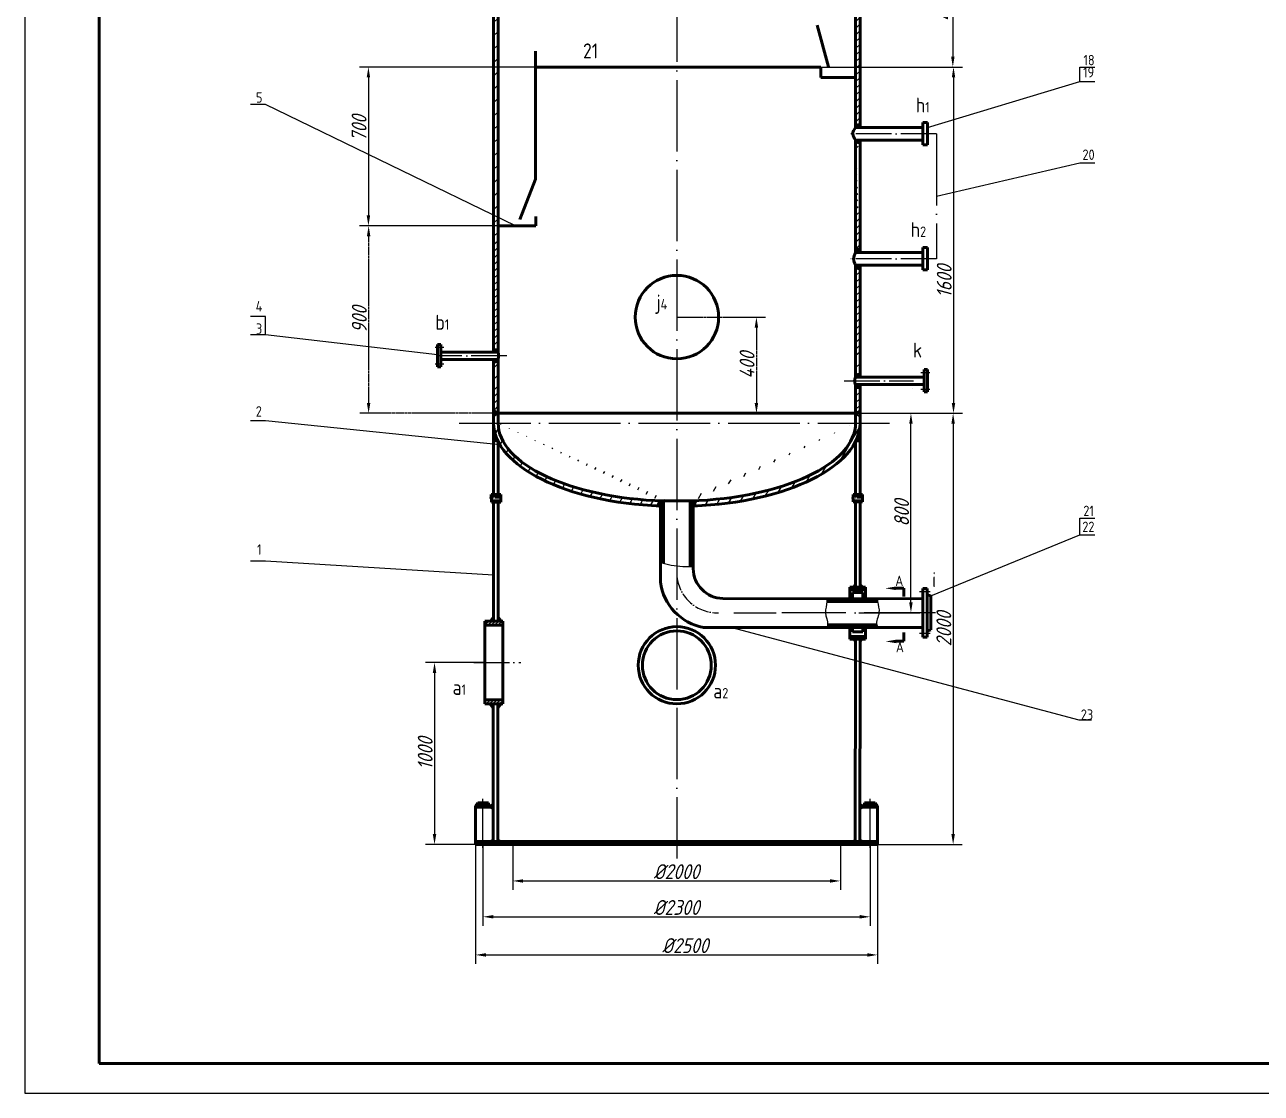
# Model space of a CAD drawing. Header units: millimetres. Extents: x 0 to 841, y 0 to 1189.
# Drawn here: x 0 to 415.1, y 0 to 358.7 of the extents above; entities that cross this region are included whole.
import ezdxf

# ---------------------------------------------------------------- set-up
doc = ezdxf.new("R2010")
doc.units = ezdxf.units.MM
doc.linetypes.add('ACAD_ISO04W100', pattern=[30, 24, -3, 0, -3])
doc.linetypes.add('CENTER2', pattern=[1.125, 0.75, -0.125, 0.125, -0.125])
doc.layers.get('0').update_dxf_attribs({"lineweight": 15})
doc.layers.get('Defpoints').update_dxf_attribs({"lineweight": 25})
for name, color, linetype, lineweight in [('01粗实线层', 3, 'Continuous', 50), ('01（粗实）', 3, 'Continuous', 50), ('02细实线层', 7, 'Continuous', 25), ('02（细实）', 7, 'Continuous', 25), ('05细点画线层', 1, 'ACAD_ISO04W100', 25), ('05（细点）', 1, 'ACAD_ISO04W100', 25), ('08尺寸线层', 150, 'Continuous', 25), ('1', 7, 'Continuous', 25), ('10剖面线层', 184, 'Continuous', 25), ('10（剖面）', 4, 'Continuous', 25), ('2', 3, 'Continuous', 50), ('尺寸线', 5, 'Continuous', 25), ('粗实线', 3, 'Continuous', 50), ('细实线', 7, 'Continuous', 25)]:
    doc.layers.add(name, color=color, linetype=linetype, lineweight=lineweight)
doc.layers.add('3', color=1, linetype='CENTER2')
doc.styles.add('zanelau', font='gbeitc.shx', dxfattribs={"height": 5, "bigfont": 'gbcbig.shx'})
doc.styles.add('斜体数字字母', font='gbenor.shx', dxfattribs={"height": 3.5, "bigfont": 'gbcbig.shx'})
doc.styles.add('标准', font='SIMFANG.TTF', dxfattribs={"width": 0.667})
doc.dimstyles.new('zanelau', dxfattribs={"dimtxt": 5, "dimasz": 3.5, "dimexe": 3, "dimexo": 0, "dimtad": 1, "dimdec": 0, "dimlfac": 20, "dimtxsty": 'zanelau', "dimcen": 2.5, "dimadec": 0, "dimazin": 0, "dimtfac": 1, "dimtdec": 0, "dimtmove": 0, "dimatfit": 3, "dimfxl": 1.25, "dimarcsym": 0})
pattern_1 = [(45, (0, -11.71387), (-0.0224506403, 0.0224506403), []), (135, (0, -11.71387), (-0.0224506403, -0.0224506403), [])]

# ---------------------------------------------------------------- blocks, each defined once
blk = doc.blocks.new('*D57')
at = {"layer": '08尺寸线层', "color": 0, "lineweight": -2}
for p, q in [((163.81, 83.5), (163.81, 68.28)), ((273.81, 83.5), (273.81, 68.28)), ((167.31, 71.28), (270.31, 71.28))]:
    blk.add_line(p, q, dxfattribs=at)
at = {"layer": '08尺寸线层', "color": 0}
for points in [[(167.31, 71.86), (167.31, 70.7), (163.81, 71.28)], [(270.31, 71.86), (270.31, 70.7), (273.81, 71.28)]]:
    blk.add_solid(points, dxfattribs=at)
at = {"layer": 'Defpoints', "color": 0}
for p in [(163.81, 83.5), (273.81, 83.5), (273.81, 71.28)]:
    blk.add_point(p, dxfattribs=at)
at = {"layer": '08尺寸线层', "color": 0, "insert": (218.81, 74.4), "char_height": 5, "attachment_point": 5, "style": 'zanelau'}
blk.add_mtext('%%c2000', dxfattribs=at)
blk = doc.blocks.new('*D58')
at = {"layer": '08尺寸线层', "color": 0, "lineweight": -2}
for p, q in [((151.31, 83.5), (151.31, 43.45)), ((286.31, 83.5), (286.31, 43.45)), ((154.81, 46.45), (282.81, 46.45))]:
    blk.add_line(p, q, dxfattribs=at)
at = {"layer": '08尺寸线层', "color": 0}
for points in [[(154.81, 47.03), (154.81, 45.86), (151.31, 46.45)], [(282.81, 47.03), (282.81, 45.86), (286.31, 46.45)]]:
    blk.add_solid(points, dxfattribs=at)
at = {"layer": 'Defpoints', "color": 0}
for p in [(151.31, 83.5), (286.31, 83.5), (286.31, 46.45)]:
    blk.add_point(p, dxfattribs=at)
at = {"layer": '08尺寸线层', "color": 0, "insert": (221.73, 49.57), "char_height": 5, "attachment_point": 5, "style": 'zanelau'}
blk.add_mtext('%%c2500', dxfattribs=at)
blk = doc.blocks.new('*D98')
at = {"layer": 'Defpoints', "color": 0}
for p in [(265.85, 384.54), (267.27, 344.53), (311.56, 344.53)]:
    blk.add_point(p, dxfattribs=at)
at = {"layer": '尺寸线', "color": 0, "lineweight": -2}
for p, q in [((265.85, 384.54), (314.56, 384.54)), ((311.56, 381.04), (311.56, 348.03)), ((267.27, 344.53), (314.56, 344.53))]:
    blk.add_line(p, q, dxfattribs=at)
at = {"layer": '尺寸线', "color": 0}
for points in [[(310.98, 381.04), (312.14, 381.04), (311.56, 384.54)], [(310.98, 348.03), (312.14, 348.03), (311.56, 344.53)]]:
    blk.add_solid(points, dxfattribs=at)
at = {"layer": '尺寸线', "color": 0, "insert": (308.43, 364.53), "char_height": 5, "attachment_point": 5, "rotation": 90, "style": 'zanelau'}
blk.add_mtext('450', dxfattribs=at)
blk = doc.blocks.new('_None')
blk = doc.blocks.new('*D99')
at = {"layer": 'Defpoints', "color": 0}
for p in [(267.27, 344.53), (267.27, 228.28), (311.79, 228.28)]:
    blk.add_point(p, dxfattribs=at)
at = {"layer": '尺寸线', "color": 0, "lineweight": -2}
for p, q in [((267.27, 344.53), (314.79, 344.53)), ((311.79, 341.03), (311.79, 231.78)), ((267.27, 228.28), (314.79, 228.28))]:
    blk.add_line(p, q, dxfattribs=at)
at = {"layer": '尺寸线', "color": 0}
for points in [[(311.21, 341.03), (312.37, 341.03), (311.79, 344.53)], [(311.21, 231.78), (312.37, 231.78), (311.79, 228.28)]]:
    blk.add_solid(points, dxfattribs=at)
at = {"layer": '尺寸线', "color": 0, "insert": (308.67, 272.62), "char_height": 5, "attachment_point": 5, "rotation": 90, "style": 'zanelau'}
blk.add_mtext('1600', dxfattribs=at)
blk = doc.blocks.new('*D100')
at = {"layer": 'Defpoints', "color": 0}
for p in [(280.42, 228.28), (280.42, 83.5), (311.66, 83.5)]:
    blk.add_point(p, dxfattribs=at)
at = {"layer": '尺寸线', "color": 0, "lineweight": -2}
for p, q in [((280.42, 228.28), (314.66, 228.28)), ((311.66, 224.78), (311.66, 87)), ((280.42, 83.5), (314.66, 83.5))]:
    blk.add_line(p, q, dxfattribs=at)
at = {"layer": '尺寸线', "color": 0}
for points in [[(311.08, 224.78), (312.25, 224.78), (311.66, 228.28)], [(311.08, 87), (312.25, 87), (311.66, 83.5)]]:
    blk.add_solid(points, dxfattribs=at)
at = {"layer": '尺寸线', "color": 0, "insert": (308.54, 155.89), "char_height": 5, "attachment_point": 5, "rotation": 90, "style": 'zanelau'}
blk.add_mtext('2000', dxfattribs=at)
blk = doc.blocks.new('*D105')
at = {"layer": '08尺寸线层', "color": 0, "lineweight": -2}
for p, q in [((153.81, 83.5), (153.81, 56.25)), ((283.81, 83.5), (283.81, 56.25)), ((157.31, 59.25), (280.31, 59.25))]:
    blk.add_line(p, q, dxfattribs=at)
at = {"layer": '08尺寸线层', "color": 0}
for points in [[(157.31, 59.84), (157.31, 58.67), (153.81, 59.25)], [(280.31, 59.84), (280.31, 58.67), (283.81, 59.25)]]:
    blk.add_solid(points, dxfattribs=at)
at = {"layer": 'Defpoints', "color": 0}
for p in [(153.81, 83.5), (283.81, 83.5), (283.81, 59.25)]:
    blk.add_point(p, dxfattribs=at)
at = {"layer": '08尺寸线层', "color": 0, "insert": (218.81, 62.38), "char_height": 5, "attachment_point": 5, "style": 'zanelau'}
blk.add_mtext('%%c2300', dxfattribs=at)
blk = doc.blocks.new('*D106')
at = {"layer": 'Defpoints', "color": 0}
for p in [(171.43, 344.53), (115.37, 291.21), (171.43, 291.21)]:
    blk.add_point(p, dxfattribs=at)
at = {"layer": '尺寸线', "color": 0, "lineweight": -2}
for p, q in [((171.43, 344.53), (112.37, 344.53)), ((115.37, 341.03), (115.37, 294.71)), ((171.43, 291.21), (112.37, 291.21))]:
    blk.add_line(p, q, dxfattribs=at)
at = {"layer": '尺寸线', "color": 0}
for points in [[(114.79, 341.03), (115.95, 341.03), (115.37, 344.53)], [(114.79, 294.71), (115.95, 294.71), (115.37, 291.21)]]:
    blk.add_solid(points, dxfattribs=at)
at = {"layer": '尺寸线', "color": 0, "insert": (112.24, 323.98), "char_height": 5, "attachment_point": 5, "rotation": 90, "style": 'zanelau'}
blk.add_mtext('700', dxfattribs=at)
blk = doc.blocks.new('*D120')
at = {"layer": '3', "color": 0, "lineweight": -2}
for p, q in [((218.92, 260.58), (248.63, 260.58)), ((245.63, 257.08), (245.63, 231.78)), ((218.92, 228.28), (248.63, 228.28))]:
    blk.add_line(p, q, dxfattribs=at)
at = {"layer": '3', "color": 0}
for points in [[(245.04, 257.08), (246.21, 257.08), (245.63, 260.58)], [(245.04, 231.78), (246.21, 231.78), (245.63, 228.28)]]:
    blk.add_solid(points, dxfattribs=at)
at = {"layer": 'Defpoints', "color": 0}
for p in [(218.92, 260.58), (218.92, 228.28), (245.63, 228.28)]:
    blk.add_point(p, dxfattribs=at)
at = {"layer": '3', "color": 0, "insert": (242.5, 244.43), "char_height": 5, "attachment_point": 5, "rotation": 90, "style": 'zanelau'}
blk.add_mtext('400', dxfattribs=at)
blk = doc.blocks.new('*D121')
at = {"layer": '3', "color": 0, "lineweight": -2}
for p, q in [((158.92, 291.21), (112.45, 291.21)), ((115.45, 287.71), (115.45, 231.78)), ((158.92, 228.28), (112.45, 228.28))]:
    blk.add_line(p, q, dxfattribs=at)
at = {"layer": '3', "color": 0}
for points in [[(114.86, 287.71), (116.03, 287.71), (115.45, 291.21)], [(114.86, 231.78), (116.03, 231.78), (115.45, 228.28)]]:
    blk.add_solid(points, dxfattribs=at)
at = {"layer": 'Defpoints', "color": 0}
for p in [(158.92, 291.21), (115.45, 228.28), (158.92, 228.28)]:
    blk.add_point(p, dxfattribs=at)
at = {"layer": '3', "color": 0, "insert": (112.32, 259.74), "char_height": 5, "attachment_point": 5, "rotation": 90, "style": 'zanelau'}
blk.add_mtext('900', dxfattribs=at)
blk = doc.blocks.new('*D174')
at = {"color": 0, "lineweight": -2}
for p, q in [((154.47, 144.62), (134.57, 144.62)), ((137.57, 141.12), (137.57, 87)), ((153.81, 83.5), (134.57, 83.5))]:
    blk.add_line(p, q, dxfattribs=at)
at = {"color": 0}
for points in [[(136.98, 141.12), (138.15, 141.12), (137.57, 144.62)], [(136.98, 87), (138.15, 87), (137.57, 83.5)]]:
    blk.add_solid(points, dxfattribs=at)
at = {"layer": 'Defpoints', "color": 0}
for p in [(154.47, 144.62), (137.57, 83.5), (153.81, 83.5)]:
    blk.add_point(p, dxfattribs=at)
at = {"color": 0, "insert": (134.44, 114.06), "char_height": 5, "attachment_point": 5, "rotation": 90, "style": 'zanelau'}
blk.add_mtext('1000', dxfattribs=at)
blk = doc.blocks.new('*D175')
at = {"color": 0, "lineweight": -2}
for p, q in [((280.42, 228.28), (300.5, 228.28)), ((297.5, 164.82), (297.5, 224.78)), ((279.96, 161.32), (300.5, 161.32))]:
    blk.add_line(p, q, dxfattribs=at)
at = {"color": 0}
for points in [[(296.91, 224.78), (298.08, 224.78), (297.5, 228.28)], [(296.91, 164.82), (298.08, 164.82), (297.5, 161.32)]]:
    blk.add_solid(points, dxfattribs=at)
at = {"layer": 'Defpoints', "color": 0}
for p in [(280.42, 228.28), (297.5, 228.28), (279.96, 161.32)]:
    blk.add_point(p, dxfattribs=at)
at = {"color": 0, "insert": (294.37, 194.8), "char_height": 5, "attachment_point": 5, "rotation": 90, "style": 'zanelau'}
blk.add_mtext('800', dxfattribs=at)

msp = doc.modelspace()

# ---------------------------------------------------------------- hatches: boundary and pattern name
h = msp.add_hatch()
h.set_pattern_fill('ANSI37', color=0, scale=0.01, angle=75, style=0)
h.paths.add_polyline_path([(280.421, 325.367), (278.921, 324.861), (278.921, 324.285), (280.421, 324.285)])
h = msp.add_hatch()
h.set_pattern_fill('ANSI31', color=0, scale=0.5, style=0)
edge = h.paths.add_edge_path()
edge.add_line((280.421, 318.94), (278.921, 319.446))
edge.add_line((278.921, 320.03), (278.921, 315.065))
edge.add_line((280.421, 320.031), (280.421, 315.065))
edge.add_line((280.421, 283.672), (278.921, 283.114))
edge.add_line((278.921, 282.301), (278.921, 320.03))
edge.add_line((280.421, 282.301), (280.421, 320.031))
h = msp.add_hatch()
h.set_pattern_fill('ANSI37', color=0, scale=0.01, angle=75, style=0)
h.set_pattern_definition([(240, (0, 644.30706), (-0.0274963066, 0.015875), []), (150, (0, 644.30706), (0.015875, 0.0274963066), [])])
h.paths.add_polyline_path([(280.421, 318.94), (278.921, 319.446), (278.921, 320.022), (280.421, 320.022)])
h = msp.add_hatch()
h.set_pattern_fill('ANSI37', color=0, scale=0.01, style=0)
h.paths.add_polyline_path([(280.421, 282.301), (280.421, 283.672), (278.921, 283.114), (278.921, 282.301)])
h = msp.add_hatch()
h.set_pattern_fill('ANSI31', color=0, scale=0.5, style=0)
h.paths.add_polyline_path([(280.42, 278.046), (278.921, 278.045), (278.92, 267.328), (278.92, 248.126), (280.42, 248.398), (280.42, 267.328), (280.42, 268.328), (280.42, 268.328)])
h = msp.add_hatch()
h.set_pattern_fill('ANSI37', color=0, scale=0.01, style=0)
h.set_pattern_definition([(315.020449, (-0.099975, 560.242852), (-0.0224426263, -0.0224586515), []), (225.020449, (-0.099975, 560.242852), (-0.0224586515, 0.0224426263), [])])
h.paths.add_polyline_path([(280.422, 276.671), (278.922, 277.229), (278.922, 278.041), (280.422, 278.042)])
h = msp.add_hatch()
h.set_pattern_fill('ANSI37', color=0, scale=0.01, style=0)
h.paths.add_polyline_path([(158.921, 249.334), (157.421, 249.862), (157.421, 248.855), (158.921, 248.855)])
h = msp.add_hatch()
h.set_pattern_fill('ANSI37', color=0, scale=0.01, style=0)
h.set_pattern_definition([(314.999945, (0.000236, 495.21048), (-0.0224506617, -0.022450619), []), (224.999945, (0.000236, 495.21048), (-0.022450619, 0.0224506617), [])])
h.paths.add_polyline_path([(158.921, 245.876), (157.421, 245.348), (157.421, 246.355), (158.921, 246.355)])
h = msp.add_hatch()
h.set_pattern_fill('ANSI37', color=0, scale=0.01, angle=75, style=0)
h.set_pattern_definition([(120, (-0.00705, -0.905977), (-0.0274963066, -0.015875), []), (210, (-0.00705, -0.905977), (0.015875, -0.0274963066), [])])
h.paths.add_polyline_path([(280.414, 241.591), (278.914, 241.056), (278.914, 240.418), (280.414, 240.418)])
h = msp.add_hatch()
h.set_pattern_fill('ANSI31', color=0, scale=0.5, style=0)
h.paths.add_polyline_path([(280.421, 236.726), (278.921, 237.262), (278.921, 228.492), (280.421, 229.475)])
h = msp.add_hatch()
h.set_pattern_fill('ANSI37', color=0, scale=0.01, angle=75, style=0)
h.set_pattern_definition([(240, (0.003157, 479.225806), (-0.0274963066, 0.015875), []), (150, (0.003157, 479.225806), (0.015875, 0.0274963066), [])])
h.paths.add_polyline_path([(280.424, 236.728), (278.924, 237.264), (278.924, 237.902), (280.424, 237.902)])
h = msp.add_hatch()
h.set_pattern_fill('ANSI31', color=0, scale=0.1, style=0)
h.set_pattern_definition([(45, (-0.03365, -0.01728), (-0.2245064, 0.2245064), [])])
h.paths.add_polyline_path([(159.786, 200.593), (159.786, 201.003), (156.635, 201.003), (156.636, 200.593)])
h.paths.add_polyline_path([(159.786, 198.912), (156.639, 198.913), (156.64, 198.503), (159.786, 198.503)])
h = msp.add_hatch()
h.set_pattern_fill('ANSI31', color=0, scale=0.1, style=0)
h.set_pattern_definition([(45, (121.46714, 0), (-0.2245064, 0.2245064), [])])
h.paths.add_polyline_path([(281.287, 200.61), (281.287, 201.02), (278.136, 201.02), (278.137, 200.61)])
h.paths.add_polyline_path([(281.287, 198.93), (278.14, 198.93), (278.141, 198.52), (281.287, 198.52)])
h = msp.add_hatch()
h.set_pattern_fill('ANSI31', color=0, scale=0.5, angle=90, style=0)
edge = h.paths.add_edge_path()
edge.add_ellipse((218.921, 225.029), major_axis=(60, 0), ratio=0.4375271, start_angle=264.76448, end_angle=265.72272, ccw=False)
edge.add_line((213.446, 198.887), (213.446, 178.259))
edge.add_spline(control_points=[(213.446, 178.259), (213.779, 178.163), (214.112, 178.068), (214.446, 177.975)], knot_values=[0, 0, 0, 0, 1.0385352, 1.0385352, 1.0385352, 1.0385352], degree=3, periodic=0)
edge.add_line((214.446, 177.975), (214.446, 198.851))
edge = h.paths.add_edge_path()
edge.add_ellipse((218.921, 225.029), major_axis=(60, 0), ratio=0.4375271, start_angle=274.27728, end_angle=275.21355, ccw=False)
edge.add_line((223.396, 198.851), (223.396, 176.858))
edge.add_spline(control_points=[(223.396, 176.858), (223.729, 176.863), (224.062, 176.87), (224.395, 176.877)], knot_values=[10.0938367, 10.0938367, 10.0938367, 10.0938367, 11.0929851, 11.0929851, 11.0929851, 11.0929851], degree=3, periodic=0)
edge.add_line((224.395, 176.877), (224.373, 198.886))
h = msp.add_hatch()
h.set_pattern_fill('ANSI37', color=0, scale=0.01, style=0)
h.set_pattern_definition(pattern_1)
h.paths.add_polyline_path([(278.921, 170.721), (278.203, 169.928), (278.921, 169.928)])
h.paths.add_polyline_path([(280.421, 170.693), (280.421, 169.928), (281.243, 169.928)])
h = msp.add_hatch()
h.set_pattern_fill('ANSI37', color=0, scale=0.01, style=0)
h.paths.add_polyline_path([(157.421, 159.97), (156.31, 158.521), (157.421, 158.521)])
h.paths.add_polyline_path([(158.921, 159.912), (158.921, 158.521), (159.945, 158.521)])
h = msp.add_hatch()
h.set_pattern_fill('ANSI37', color=0, scale=0.01, style=0)
h.set_pattern_definition(pattern_1)
h.paths.add_polyline_path([(278.921, 152.428), (278.349, 152.428), (278.921, 151.816)])
h.paths.add_polyline_path([(281.005, 152.428), (280.421, 152.428), (280.421, 151.824)])
h = msp.add_hatch()
h.set_pattern_fill('ANSI37', color=0, scale=0.01, style=0)
h.paths.add_polyline_path([(157.307, 130.721), (156.111, 130.721), (157.307, 129.272)])
h.paths.add_polyline_path([(159.945, 130.721), (158.807, 130.721), (158.807, 129.329)])
h = msp.add_hatch()
h.set_pattern_fill('ANSI37', color=0, scale=0.01, angle=90, style=0)
h.set_pattern_definition([(135, (-18.83766, -118.23053), (-0.0224506403, -0.0224506403), []), (225, (-18.83766, -118.23053), (0.0224506403, -0.0224506403), [])])
h.paths.add_polyline_path([(152.052, 97.476), (151.307, 96.501), (152.052, 96.501)])
h = msp.add_hatch()
h.set_pattern_fill('ANSI37', color=0, scale=0.01, angle=90, style=0)
h.set_pattern_definition([(44.624323, (454.99128, -119.364344), (0.0223029544, -0.022597361), []), (314.624323, (454.99128, -119.364344), (-0.022597361, -0.0223029544), [])])
h.paths.add_polyline_path([(285.513, 96.501), (286.241, 96.501), (285.52, 97.458)])
h = msp.add_hatch()
h.set_pattern_fill('ANSI37', color=0, scale=0.01, angle=90, style=0)
h.paths.add_polyline_path([(157.307, 85.055), (156.6, 84.473), (157.307, 84.473)])
h.paths.add_polyline_path([(158.807, 84.473), (159.456, 84.473), (158.807, 85.077)])
h = msp.add_hatch()
h.set_pattern_fill('ANSI37', color=0, scale=0.01, angle=90, style=0)
h.paths.add_polyline_path([(278.808, 85.029), (278.103, 84.473), (278.807, 84.473)])
h.paths.add_polyline_path([(280.308, 85.055), (280.307, 84.473), (281.014, 84.473)])
at = {"layer": '02细实线层'}
h = msp.add_hatch(dxfattribs=at)
h.set_pattern_fill('ANSI31', color=0, scale=0.25, angle=90, style=0)
h.set_pattern_definition([(135, (-0.1138, -57.4971), (-0.561266, -0.561266), [])])
h.paths.add_polyline_path([(155.219, 84.473), (155.219, 83.501), (163.807, 83.501), (163.807, 84.473)])
h.paths.add_polyline_path([(273.807, 84.473), (273.807, 83.501), (282.395, 83.501), (282.395, 84.473)])
at = {"layer": '02（细实）'}
h = msp.add_hatch(dxfattribs=at)
h.set_pattern_fill('ANSI31', color=0, style=0)
h.paths.add_polyline_path([(158.921, 387.458), (157.421, 387.458), (157.421, 287.04), (158.921, 286.26)])
h = msp.add_hatch(dxfattribs=at)
h.set_pattern_fill('ANSI31', color=0, angle=15, style=0)
h.set_pattern_definition([(60, (-6e-14, -20.5388), (-2.74963, 1.5875), [])])
edge = h.paths.add_edge_path()
edge.add_ellipse((218.921, 225.029), major_axis=(60, 0), ratio=0.4375271, start_angle=275.23552, end_angle=360, ccw=False)
edge.add_line((224.396, 198.887), (224.396, 197.14))
edge.add_ellipse((218.921, 225.029), major_axis=(-61.5, 0), ratio=0.4552846, start_angle=95.10748, end_angle=180)
edge.add_line((280.421, 225.029), (280.421, 227.084))
edge.add_line((280.421, 227.084), (278.921, 228.279))
edge.add_line((278.921, 228.279), (278.921, 225.029))
edge = h.paths.add_edge_path()
edge.add_ellipse((218.921, 225.029), major_axis=(61.5, 0), ratio=0.4552846, start_angle=180, end_angle=264.89252)
edge.add_line((213.446, 197.14), (213.446, 198.887))
edge.add_ellipse((218.921, 225.029), major_axis=(60, 0), ratio=0.4375271, start_angle=180, end_angle=264.76448, ccw=False)
edge.add_line((158.921, 225.029), (158.921, 228.279))
edge.add_line((158.921, 228.279), (157.421, 227.084))
edge.add_line((157.421, 227.084), (157.421, 225.029))
h = msp.add_hatch(dxfattribs=at)
h.set_pattern_fill('ANSI31', color=0, scale=0.22, style=0)
h.set_pattern_definition([(45, (-6e-14, -32.2527), (-0.4939141, 0.4939141), [])])
h.paths.add_polyline_path([(282.21, 169.928), (276.96, 169.928), (276.96, 169.053), (282.21, 169.053)])
h.paths.add_polyline_path([(282.21, 153.303), (276.96, 153.303), (276.96, 152.428), (282.21, 152.428)])
h = msp.add_hatch(dxfattribs=at)
h.set_pattern_fill('ANSI31', color=0, scale=0.22, angle=90, style=0)
h.set_pattern_definition([(135, (-6e-14, -32.2527), (-0.4939141, -0.4939141), [])])
edge = h.paths.add_edge_path()
edge.add_spline(control_points=[(286.316, 165.116), (286.206, 165.407), (286.074, 165.699), (285.943, 165.991)], knot_values=[0, 0, 0, 0, 1.0374925, 1.0374925, 1.0374925, 1.0374925], degree=3, periodic=0)
edge.add_line((285.943, 165.991), (270.059, 165.991))
edge.add_spline(control_points=[(270.059, 165.991), (269.794, 165.703), (269.529, 165.415), (269.283, 165.116)], knot_values=[0, 0, 0, 0, 1.3167608, 1.3167608, 1.3167608, 1.3167608], degree=3, periodic=0)
edge.add_line((269.283, 165.116), (286.316, 165.116))
edge = h.paths.add_edge_path()
edge.add_spline(control_points=[(286.561, 156.366), (286.398, 156.656), (286.236, 156.946), (286.088, 157.241)], knot_values=[10.3943631, 10.3943631, 10.3943631, 10.3943631, 11.5142032, 11.5142032, 11.5142032, 11.5142032], degree=3, periodic=0)
edge.add_line((286.088, 157.241), (269.514, 157.241))
edge.add_spline(control_points=[(269.514, 157.241), (269.505, 156.953), (269.472, 156.66), (269.439, 156.366)], knot_values=[10.9367824, 10.9367824, 10.9367824, 10.9367824, 11.9131017, 11.9131017, 11.9131017, 11.9131017], degree=3, periodic=0)
edge.add_line((269.439, 156.366), (286.561, 156.366))
h = msp.add_hatch(dxfattribs=at)
h.set_pattern_fill('ANSI31', color=0, scale=0.25, style=0)
h.set_pattern_definition([(45, (-0.70054, -20.4059), (-0.561266, 0.561266), [])])
h.paths.add_polyline_path([(160.47, 157.121), (160.47, 158.521), (154.47, 158.521), (154.47, 157.121)])
h.paths.add_polyline_path([(160.47, 130.721), (160.47, 132.121), (154.47, 132.121), (154.47, 130.721)])
h = msp.add_hatch(dxfattribs=at)
h.set_pattern_fill('ANSI31', color=0, scale=0.125, style=0)
h.set_pattern_definition([(135, (-180.6172, -334.93322), (0.280633, 0.280633), [])])
h.paths.add_polyline_path([(155.057, 96.501), (157.307, 96.501), (157.307, 96.001), (155.057, 96.001)])
h.paths.add_polyline_path([(151.307, 96.501), (152.557, 96.501), (152.557, 96.001), (151.307, 96.001)])
h = msp.add_hatch(dxfattribs=at)
h.set_pattern_fill('ANSI31', color=0, scale=0.125, style=0)
h.set_pattern_definition([(45, (618.23124, -334.93322), (-0.280633, 0.280633), [])])
h.paths.add_polyline_path([(282.557, 96.501), (280.307, 96.501), (280.307, 96.001), (282.557, 96.001)])
h.paths.add_polyline_path([(286.307, 96.501), (285.057, 96.501), (285.057, 96.001), (286.307, 96.001)])
at = {"layer": '05细点画线层'}
h = msp.add_hatch(color=0, dxfattribs=at)
h.paths.add_polyline_path([(280.421, 228.279), (280.421, 229.475), (278.921, 228.492), (278.921, 228.279)])
h.paths.add_polyline_path([(280.421, 228.279), (278.921, 228.279), (278.921, 228.067), (280.421, 227.084)])
h.paths.add_polyline_path([(157.421, 229.475), (157.421, 228.279), (158.921, 228.279), (158.921, 228.492)])
h.paths.add_polyline_path([(158.921, 228.067), (158.921, 228.279), (157.421, 228.279), (157.421, 227.084)])
at = {"layer": '08尺寸线层'}
h = msp.add_hatch(color=0, dxfattribs=at)
edge = h.paths.add_edge_path()
edge.add_ellipse((218.921, 225.029), major_axis=(60, 0), ratio=0.4375271, start_angle=264.30133, end_angle=264.76448, ccw=False)
edge.add_line((212.963, 198.907), (212.104, 197.252))
edge.add_line((212.104, 197.252), (212.231, 197.195))
edge.add_ellipse((218.921, 225.029), major_axis=(61.5, 0), ratio=0.4552846, start_angle=263.75532, end_angle=264.89252)
edge.add_line((213.446, 197.14), (213.446, 198.887))
h = msp.add_hatch(color=0, dxfattribs=at)
edge = h.paths.add_edge_path()
edge.add_ellipse((218.921, 225.029), major_axis=(61.5, 0), ratio=0.4552846, start_angle=263.75532, end_angle=264.89252, ccw=False)
edge.add_line((212.231, 197.195), (213.446, 196.657))
edge.add_line((213.446, 196.657), (213.446, 197.14))
h = msp.add_hatch(color=0, dxfattribs=at)
edge = h.paths.add_edge_path()
edge.add_ellipse((218.921, 225.029), major_axis=(-60, 0), ratio=0.4375271, start_angle=95.23552, end_angle=95.69867)
edge.add_line((224.879, 198.907), (225.737, 197.252))
edge.add_line((225.737, 197.252), (225.61, 197.195))
edge.add_ellipse((218.921, 225.029), major_axis=(-61.5, 0), ratio=0.4552846, start_angle=95.10748, end_angle=96.24468, ccw=False)
edge.add_line((224.396, 197.14), (224.396, 198.887))
h = msp.add_hatch(color=0, dxfattribs=at)
edge = h.paths.add_edge_path()
edge.add_ellipse((218.921, 225.029), major_axis=(-61.5, 0), ratio=0.4552846, start_angle=95.10748, end_angle=96.24468)
edge.add_line((225.61, 197.195), (224.396, 196.657))
edge.add_line((224.396, 196.657), (224.396, 197.14))
at = {"layer": '1'}
h = msp.add_hatch(dxfattribs=at)
h.set_pattern_fill('ANSI31', color=0, scale=0.5, style=0)
h.paths.add_polyline_path([(278.921, 324.285), (278.921, 324.861), (280.42, 325.367), (280.42, 387.458), (278.92, 387.458), (278.92, 324.283)])
h.paths.add_polyline_path([(278.921, 286.261), (278.921, 315.065), (278.921, 320.03), (278.921, 320.03), (278.92, 320.032), (278.92, 286.26)])
h = msp.add_hatch(dxfattribs=at)
h.set_pattern_fill('ANSI31', color=0, scale=0.5, style=0)
h.set_pattern_definition([(45, (-1e-06, -397.9896), (-1.122532, 1.122532), [])])
h.paths.add_polyline_path([(157.421, 249.862), (158.921, 249.334), (158.921, 267.328), (158.92, 278.379), (158.92, 285.376), (157.421, 285.602), (157.421, 268.328), (157.421, 268.328), (157.421, 267.328)])
h = msp.add_hatch(dxfattribs=at)
h.set_pattern_fill('ANSI31', color=0, scale=0.5, style=0)
h.paths.add_polyline_path([(158.921, 238.451), (157.421, 238.451), (157.421, 229.475), (158.921, 228.492)])
at = {"layer": '10剖面线层'}
h = msp.add_hatch(dxfattribs=at)
h.set_pattern_fill('ANSI37', color=0, scale=0.01, style=0)
edge = h.paths.add_edge_path()
edge.add_ellipse((218.921, 225.029), major_axis=(61.5, 0), ratio=0.4552846, start_angle=180, end_angle=186.15064, ccw=False)
edge.add_line((157.421, 225.029), (157.421, 222.029))
edge.add_line((157.421, 222.029), (157.775, 222.029))
edge = h.paths.add_edge_path()
edge.add_ellipse((218.921, 225.029), major_axis=(61.5, 0), ratio=0.4552846, start_angle=353.84936, end_angle=360, ccw=False)
edge.add_line((280.067, 222.029), (280.421, 222.029))
edge.add_line((280.421, 222.029), (280.421, 225.029))
h.paths.add_polyline_path([(278.921, 218.883), (280.421, 219.096), (280.421, 222.029), (280.067, 222.029), (280.055, 221.98), (280.043, 221.93), (280.031, 221.881), (280.018, 221.831), (280.006, 221.782), (279.993, 221.732), (279.98, 221.683), (279.967, 221.633), (279.953, 221.584), (279.94, 221.534), (279.926, 221.485), (279.912, 221.435), (279.898, 221.386), (279.884, 221.336), (279.869, 221.287), (279.854, 221.237), (279.839, 221.188), (279.824, 221.139), (279.809, 221.089), (279.793, 221.04), (279.778, 220.991), (279.762, 220.941), (279.746, 220.892), (279.729, 220.843), (279.713, 220.793), (279.696, 220.744), (279.679, 220.695), (279.662, 220.646), (279.645, 220.596), (279.628, 220.547), (279.61, 220.498), (279.592, 220.449), (279.574, 220.4), (279.556, 220.35), (279.538, 220.301), (279.519, 220.252), (279.5, 220.203), (279.481, 220.154), (279.462, 220.105), (279.443, 220.056), (279.423, 220.007), (279.403, 219.958), (279.384, 219.909), (279.363, 219.86), (279.343, 219.811), (279.323, 219.762), (279.302, 219.713), (279.281, 219.664), (279.26, 219.615), (279.239, 219.566), (279.217, 219.517), (279.196, 219.468), (279.174, 219.419), (279.152, 219.37), (279.129, 219.322), (279.107, 219.273), (279.084, 219.224), (279.062, 219.175), (279.039, 219.126), (279.015, 219.078), (278.992, 219.029), (278.968, 218.98), (278.945, 218.932)])
h.paths.add_polyline_path([(157.421, 219.125), (158.921, 218.883), (158.897, 218.932), (158.873, 218.98), (158.85, 219.029), (158.826, 219.078), (158.803, 219.126), (158.78, 219.175), (158.757, 219.224), (158.735, 219.273), (158.712, 219.322), (158.69, 219.37), (158.668, 219.419), (158.646, 219.468), (158.624, 219.517), (158.603, 219.566), (158.582, 219.615), (158.561, 219.664), (158.54, 219.713), (158.519, 219.762), (158.498, 219.811), (158.478, 219.86), (158.458, 219.909), (158.438, 219.958), (158.418, 220.007), (158.399, 220.056), (158.379, 220.105), (158.36, 220.154), (158.341, 220.203), (158.323, 220.252), (158.304, 220.301), (158.286, 220.35), (158.267, 220.4), (158.249, 220.449), (158.232, 220.498), (158.214, 220.547), (158.196, 220.596), (158.179, 220.646), (158.162, 220.695), (158.145, 220.744), (158.129, 220.793), (158.112, 220.843), (158.096, 220.892), (158.08, 220.941), (158.064, 220.991), (158.048, 221.04), (158.033, 221.089), (158.017, 221.139), (158.002, 221.188), (157.987, 221.237), (157.973, 221.287), (157.958, 221.336), (157.944, 221.386), (157.93, 221.435), (157.916, 221.485), (157.902, 221.534), (157.888, 221.584), (157.875, 221.633), (157.862, 221.683), (157.849, 221.732), (157.836, 221.782), (157.823, 221.831), (157.811, 221.881), (157.799, 221.93), (157.787, 221.98), (157.775, 222.029), (157.421, 222.029)])
at = {"layer": '10（剖面）'}
h = msp.add_hatch(dxfattribs=at)
h.set_pattern_fill('ANSI31', color=0, scale=0.2, angle=90, style=0)
h.set_pattern_definition([(135, (-18.83766, -118.2305), (-0.4490128, -0.4490128), [])])
h.paths.add_polyline_path([(153.268, 97.476), (152.052, 97.476), (152.052, 96.501), (153.268, 96.501)])
h.paths.add_polyline_path([(155.708, 97.476), (154.278, 97.476), (154.278, 96.501), (155.708, 96.501)])
h = msp.add_hatch(dxfattribs=at)
h.set_pattern_fill('ANSI31', color=0, scale=0.2, angle=90, style=0)
h.set_pattern_definition([(44.62432, (454.9913, -119.36434), (0.4460591, -0.4519472), [])])
h.paths.add_polyline_path([(284.297, 96.501), (285.513, 96.501), (285.52, 97.458), (284.304, 97.466)])
h.paths.add_polyline_path([(282.776, 96.501), (283.288, 96.501), (283.294, 97.473), (281.863, 97.482), (281.857, 96.507)])
at = {"layer": '细实线'}
h = msp.add_hatch(dxfattribs=at)
h.set_pattern_fill('ANSI37', color=0, scale=0.01, style=0)
h.paths.add_polyline_path([(157.307, 97.055), (156.634, 96.501), (157.307, 96.501)])
h.paths.add_polyline_path([(157.307, 96.001), (156.634, 96.001), (157.307, 95.446)])
h.paths.add_polyline_path([(280.307, 97.055), (280.307, 96.501), (280.98, 96.501)])
h.paths.add_polyline_path([(280.98, 96.001), (280.307, 96.001), (280.307, 95.446)])

# ---------------------------------------------------------------- linework, layer by layer
at = {"color": 0}
for p, q in [((280.421, 248.96), (278.921, 247.545)), ((280.421, 244.993), (278.921, 243.578)), ((353.844, 125.373), (358.127, 125.373))]:
    msp.add_line(p, q, dxfattribs=at)
for points in [[(269.265, 166.044), (269.265, 165.116), (268.816, 161.317), (269.514, 157.241), (269.396, 156.366)], [(286.261, 166.003), (286.316, 165.116), (286.777, 161.317), (286.088, 157.241), (286.641, 156.366)]]:
    msp.add_spline(points, degree=3, dxfattribs=at)
at = {"layer": '01粗实线层', "color": 0}
for p, q in [((25, 1179), (25, 10)), ((157.421, 387.458), (157.421, 275.785)), ((278.921, 324.861), (278.921, 387.458)), ((280.421, 324.285), (280.421, 387.458)), ((278.921, 324.861), (278.921, 324.285)), ((301.495, 324.285), (278.921, 324.285)), ((303.027, 325.904), (301.495, 325.904)), ((301.495, 325.904), (301.495, 318.404)), ((303.027, 318.404), (303.027, 325.904)), ((301.495, 320.035), (278.921, 320.03)), ((278.921, 320.03), (278.921, 315.065)), ((278.921, 282.301), (278.921, 320.03)), ((280.421, 320.031), (280.421, 315.065)), ((280.421, 282.301), (280.421, 320.031)), ((301.495, 318.404), (303.027, 318.404)), ((301.494, 282.301), (278.92, 282.301)), ((303.026, 283.924), (301.494, 283.924)), ((301.494, 283.924), (301.494, 276.424)), ((303.026, 276.424), (303.026, 283.924)), ((157.421, 275.785), (157.421, 248.855)), ((301.494, 278.048), (278.92, 278.045)), ((278.921, 240.414), (278.921, 278.045)), ((280.421, 240.414), (280.421, 278.046)), ((301.494, 276.424), (303.026, 276.424)), ((138.587, 251.355), (138.587, 243.855)), ((139.644, 251.355), (138.587, 251.355)), ((139.644, 243.855), (139.644, 251.355)), ((139.644, 248.855), (158.921, 248.855)), ((139.644, 246.355), (158.921, 246.355)), ((157.421, 246.355), (157.421, 238.451)), ((138.587, 243.855), (139.644, 243.855)), ((303.012, 242.961), (301.954, 242.961)), ((301.954, 242.961), (301.954, 235.461)), ((303.012, 235.461), (303.012, 242.961)), ((157.421, 238.451), (157.421, 201.003)), ((301.954, 240.414), (278.921, 240.414)), ((278.921, 228.279), (278.921, 237.914)), ((301.954, 237.914), (278.921, 237.914)), ((280.421, 228.279), (280.421, 237.914)), ((301.954, 235.461), (303.012, 235.461)), ((280.421, 228.279), (157.421, 228.279)), ((158.921, 228.279), (158.921, 225.029)), ((278.921, 225.029), (278.921, 228.279)), ((280.421, 228.279), (280.421, 201.02)), ((158.921, 218.883), (157.421, 219.125)), ((158.921, 218.883), (158.921, 201.003)), ((278.921, 218.883), (280.421, 219.096)), ((278.921, 218.883), (278.921, 201.02)), ((156.635, 201.003), (159.786, 201.003)), ((278.136, 201.02), (281.287, 201.02)), ((156.64, 198.503), (159.786, 198.503)), ((213.446, 171.64), (213.446, 198.887)), ((213.446, 197.134), (213.446, 197.134)), ((213.446, 197.134), (213.446, 197.134)), ((213.446, 197.134), (213.446, 197.134)), ((213.446, 197.134), (213.446, 197.134)), ((213.446, 197.134), (213.446, 197.134)), ((213.446, 197.134), (213.446, 197.134)), ((214.446, 177.975), (214.446, 198.851)), ((223.396, 176.858), (223.396, 198.851)), ((224.396, 176.13), (224.373, 198.886)), ((224.396, 197.134), (224.396, 197.134)), ((224.396, 197.134), (224.396, 197.134)), ((224.396, 197.134), (224.396, 197.134)), ((224.396, 197.134), (224.396, 197.134)), ((224.396, 197.134), (224.396, 197.134)), ((224.396, 197.134), (224.396, 197.134)), ((278.141, 198.52), (281.287, 198.52)), ((278.921, 198.52), (278.921, 169.928)), ((280.421, 198.52), (280.421, 169.928)), ((234.396, 166.13), (301.495, 165.966)), ((276.96, 169.928), (282.21, 169.928)), ((276.96, 165.991), (276.96, 169.928)), ((276.96, 169.053), (282.21, 169.053)), ((277.835, 165.991), (277.835, 168.178)), ((277.835, 168.178), (281.335, 168.178)), ((281.335, 165.991), (281.335, 168.178)), ((282.21, 165.991), (282.21, 169.928)), ((291.178, 169.381), (291.178, 169.381)), ((295.103, 169.573), (292.359, 169.573)), ((295.103, 169.573), (295.103, 166.807)), ((301.495, 153.114), (301.495, 169.468)), ((302.983, 169.468), (301.495, 169.468)), ((302.983, 153.114), (302.983, 169.468)), ((304.164, 167.002), (302.983, 167.349)), ((269.283, 165.116), (286.316, 165.116)), ((154.47, 158.521), (154.47, 130.721)), ((160.47, 158.521), (154.47, 158.521)), ((160.47, 130.721), (160.47, 158.521)), ((160.47, 157.121), (154.47, 157.121)), ((227.856, 156.366), (301.495, 156.366)), ((269.514, 157.241), (286.088, 157.241)), ((276.96, 152.428), (276.96, 156.366)), ((277.835, 156.366), (277.835, 154.876)), ((277.835, 154.876), (281.335, 154.876)), ((281.335, 156.366), (281.335, 154.876)), ((282.21, 152.428), (282.21, 156.366)), ((295.103, 154.712), (295.103, 151.733)), ((304.164, 155.54), (302.983, 155.192)), ((282.21, 153.303), (276.96, 153.303)), ((276.96, 153.303), (282.21, 153.303)), ((282.21, 152.428), (276.96, 152.428)), ((276.96, 152.428), (282.21, 152.428)), ((295.103, 151.733), (292.571, 151.733)), ((278.921, 146.807), (278.807, 84.473)), ((280.421, 146.807), (280.307, 84.473)), ((154.47, 132.121), (160.47, 132.121)), ((160.47, 132.121), (154.47, 132.121)), ((160.47, 130.721), (154.47, 130.721)), ((157.307, 130.721), (157.307, 84.473)), ((158.807, 130.721), (158.807, 84.473)), ((157.307, 96.501), (151.307, 96.501)), ((151.307, 83.501), (151.307, 96.501)), ((157.307, 96.001), (151.307, 96.001)), ((152.557, 96.501), (152.557, 96.001)), ((155.057, 96.501), (155.057, 96.001)), ((156.634, 96.501), (157.307, 97.055)), ((156.634, 96.001), (157.307, 95.446)), ((157.307, 84.501), (157.307, 96.001)), ((280.98, 96.501), (280.307, 97.055)), ((280.307, 96.501), (286.307, 96.501)), ((280.307, 96.001), (286.307, 96.001)), ((280.307, 84.501), (280.307, 96.001)), ((280.98, 96.001), (280.307, 95.446)), ((282.557, 96.501), (282.557, 96.001)), ((285.057, 96.501), (285.057, 96.001)), ((286.307, 83.501), (286.307, 96.501)), ((286.307, 84.473), (151.307, 84.473)), ((151.307, 83.501), (151.307, 84.473)), ((151.307, 84.473), (151.307, 83.501)), ((286.307, 83.501), (151.307, 83.501)), ((155.219, 84.473), (155.219, 83.501)), ((156.6, 84.473), (157.307, 85.055)), ((163.807, 83.501), (163.807, 84.473)), ((273.807, 84.473), (273.807, 83.501)), ((281.014, 84.473), (280.307, 85.055)), ((282.395, 84.473), (282.395, 83.501)), ((286.307, 84.473), (286.307, 83.501)), ((25, 10), (831, 10))]:
    msp.add_line(p, q, dxfattribs=at)
at = {"layer": '01粗实线层', "color": 0, "ltscale": 0.1}
for centre, radius, start, end in [((234.524, 176.258), 10.129, 180.72478, 269.27522), ((231.126, 173.885), 17.822, 187.23513, 259.42702)]:
    msp.add_arc(centre, radius, start, end, dxfattribs=at)
at = {"layer": '01粗实线层', "color": 0}
for major_axis, start_param, end_param in [((61.5, 0), 3.1415927, 4.6232466), ((-61.5, 0), 1.6599387, 3.1415927)]:
    msp.add_ellipse((218.921, 225.029), major_axis=major_axis, ratio=0.4552846, start_param=start_param, end_param=end_param, dxfattribs=at)
at = {"layer": '01粗实线层', "color": 0, "ltscale": 0.1}
for start_param, end_param in [(3.1415927, 4.6377363), (4.7870416, 6.2831853)]:
    msp.add_ellipse((218.921, 225.029), major_axis=(60, 0), ratio=0.4375271, start_param=start_param, end_param=end_param, dxfattribs=at)
at = {"layer": '01粗实线层', "color": 0}
for points in [[(278.921, 324.285), (277.968, 322.068), (278.921, 320.03)], [(278.92, 282.301), (278.229, 280.084), (278.92, 278.045)], [(158.921, 248.855), (159.051, 247.605), (158.921, 246.355)]]:
    msp.add_spline(points, degree=3, dxfattribs=at)
at = {"layer": '01（粗实）', "color": 0}
for p, q in [((158.921, 275.785), (158.921, 387.458)), ((280.421, 325.367), (278.921, 324.861)), ((280.421, 318.94), (278.921, 319.446)), ((280.421, 283.672), (278.921, 283.114)), ((158.921, 248.855), (158.921, 275.785)), ((280.422, 276.671), (278.922, 277.229)), ((158.921, 238.451), (158.921, 246.355)), ((280.421, 241.592), (278.921, 241.056)), ((158.921, 228.279), (158.921, 238.451)), ((280.421, 236.726), (278.921, 237.262)), ((156.635, 201.003), (156.64, 198.503)), ((156.636, 200.593), (159.786, 200.593)), ((159.786, 198.503), (159.786, 201.003)), ((278.136, 201.02), (278.141, 198.52)), ((278.137, 200.61), (281.287, 200.61)), ((281.287, 198.52), (281.287, 201.02)), ((156.636, 198.913), (159.786, 198.912)), ((157.421, 198.503), (157.421, 158.521)), ((158.921, 198.503), (158.921, 158.521)), ((223.396, 198.851), (214.446, 198.851)), ((278.137, 198.93), (281.287, 198.93)), ((278.921, 170.721), (278.203, 169.928)), ((280.421, 170.693), (281.243, 169.928)), ((304.164, 167.002), (304.164, 155.632)), ((278.349, 152.428), (278.921, 151.816)), ((278.921, 152.428), (278.921, 146.807)), ((280.421, 152.428), (280.421, 146.807)), ((280.421, 151.824), (281.005, 152.428)), ((301.495, 153.114), (302.983, 153.114)), ((151.307, 96.501), (152.052, 97.476)), ((152.052, 97.476), (152.052, 96.501)), ((152.052, 97.476), (155.708, 97.476)), ((153.268, 97.476), (153.268, 96.501)), ((154.278, 97.476), (154.278, 96.501)), ((155.708, 97.476), (155.708, 96.501)), ((281.863, 97.482), (281.857, 96.501)), ((285.52, 97.458), (281.863, 97.482)), ((283.294, 97.473), (283.288, 96.501)), ((284.304, 97.466), (284.297, 96.501)), ((285.52, 97.458), (285.513, 96.501)), ((286.241, 96.501), (285.52, 97.458)), ((158.807, 85.077), (159.456, 84.473)), ((278.808, 85.029), (278.103, 84.473))]:
    msp.add_line(p, q, dxfattribs=at)
for radius in [12.962, 11.555]:
    msp.add_circle((218.92, 143.702), radius, dxfattribs=at)
msp.add_spline([(278.921, 240.414), (278.596, 239.164), (278.921, 237.914)], degree=3, dxfattribs=at)
at = {"layer": '02细实线层', "color": 0}
msp.add_line((155.219, 84.473), (155.219, 83.501), dxfattribs=at)
msp.add_lwpolyline([(0, 0), (841, 0), (841, 1189), (0, 1189)], close=True, dxfattribs=at)
msp.add_spline([(213.446, 178.259), (217.022, 177.338), (220.942, 176.877), (224.396, 176.877)], degree=3, dxfattribs=at)
at = {"layer": '02（细实）', "color": 0}
for p, q in [((80.771, 331.955), (75.771, 331.955)), ((164.784, 291.208), (80.771, 331.955)), ((159.14, 303.012), (159.14, 302.871)), ((80.771, 260.814), (75.771, 260.814)), ((80.771, 254.665), (80.771, 260.814)), ((80.771, 254.665), (75.771, 254.665)), ((138.587, 247.905), (80.771, 254.665)), ((80.771, 225.811), (75.771, 225.811)), ((159.544, 217.736), (80.771, 225.811)), ((80.771, 178.661), (75.771, 178.661)), ((157.421, 173.953), (80.771, 178.661))]:
    msp.add_line(p, q, dxfattribs=at)
at = {"layer": '05细点画线层', "color": 0, "ltscale": 0.5}
for p, q in [((306.072, 322.092), (277.018, 322.154)), ((306.071, 280.174), (277.243, 280.174)), ((140.725, 250.392), (137.777, 250.392)), ((161.865, 247.605), (138.587, 247.605)), ((140.725, 244.818), (137.777, 244.818)), ((300.873, 241.998), (303.821, 241.998)), ((275.073, 239.164), (298.351, 239.164)), ((300.873, 236.423), (303.821, 236.423)), ((150.72, 144.621), (166.519, 144.621))]:
    msp.add_line(p, q, dxfattribs=at)
at = {"layer": '05细点画线层', "color": 0}
for p, q in [((158.921, 228.492), (157.421, 229.475)), ((278.921, 228.492), (280.421, 229.475)), ((145.849, 225.029), (290.476, 225.029)), ((158.921, 228.067), (157.421, 227.084)), ((278.921, 228.067), (280.421, 227.084)), ((303.932, 168.317), (300.367, 168.317)), ((252.231, 161.178), (238.044, 161.173)), ((305.788, 161.317), (254.125, 161.317)), ((156.72, 157.121), (154.47, 157.121)), ((303.932, 154.317), (300.367, 154.317))]:
    msp.add_line(p, q, dxfattribs=at)
at = {"layer": '05细点画线层', "color": 0, "ltscale": 0.1}
for p, q in [((160.189, 199.782), (156.003, 199.782)), ((281.69, 199.8), (277.504, 199.8))]:
    msp.add_line(p, q, dxfattribs=at)
at = {"layer": '05细点画线层', "color": 0, "ltscale": 0.2}
msp.add_arc((232.48, 174.951), 13.639, 186.17081, 271.52647, dxfattribs=at)
at = {"layer": '05（细点）', "color": 0}
for p, q in [((218.92, 1122.76), (218.92, 78.777)), ((306.072, 322.092), (306.071, 280.174)), ((138.988, 250.138), (138.988, 250.138)), ((297.95, 236.631), (297.95, 236.631)), ((153.807, 82.425), (153.807, 98.815)), ((283.807, 82.425), (283.807, 98.815))]:
    msp.add_line(p, q, dxfattribs=at)
at = {"layer": '08尺寸线层', "color": 0}
for p, q in [((212.963, 198.907), (212.104, 197.252)), ((212.104, 197.252), (213.446, 196.657)), ((225.737, 197.252), (224.396, 196.657))]:
    msp.add_line(p, q, dxfattribs=at)
at = {"layer": '1', "color": 0}
for p, q in [((158.921, 286.075), (158.106, 285.478)), ((157.421, 243.432), (158.921, 244.963)), ((157.421, 239.631), (158.921, 241.197)), ((237.34, 156.366), (353.844, 125.373))]:
    msp.add_line(p, q, dxfattribs=at)
at = {"layer": '2', "color": 0}
for p, q in [((266.062, 358.605), (269.84, 344.571)), ((171.428, 349.922), (171.428, 306.915)), ((267.274, 344.528), (171.428, 344.528)), ((267.274, 341.042), (267.274, 344.528)), ((278.921, 341.042), (267.274, 341.042)), ((171.428, 306.915), (166.185, 293.361)), ((158.921, 291.208), (171.545, 291.208)), ((171.545, 291.208), (171.545, 294.36))]:
    msp.add_line(p, q, dxfattribs=at)
msp.add_circle((218.92, 260.58), 14, dxfattribs=at)
at = {"layer": '粗实线', "color": 0}
for p, q in [((157.421, 249.862), (158.921, 249.334)), ((157.421, 245.348), (158.921, 245.876)), ((157.421, 159.97), (156.31, 158.521)), ((158.921, 159.912), (159.945, 158.521)), ((157.307, 129.272), (156.111, 130.721)), ((158.807, 129.329), (159.945, 130.721))]:
    msp.add_line(p, q, dxfattribs=at)
for points in [[(292.332, 168.945), (292.332, 170.111), (288.832, 169.528)], [(292.544, 151.109), (292.544, 152.276), (289.044, 151.692)]]:
    msp.add_solid(points, dxfattribs=at)
at = {"layer": '细实线', "color": 0}
for p, q in [((354.229, 339.632), (354.229, 344.541)), ((354.229, 344.541), (359.229, 344.541)), ((303.027, 324.21), (354.229, 339.632)), ((354.229, 339.632), (359.229, 339.632)), ((306.071, 301.133), (354.228, 312.399)), ((354.228, 312.399), (359.228, 312.399)), ((354.229, 187.479), (354.229, 193.096)), ((354.229, 193.096), (359.229, 193.096)), ((304.164, 167.002), (354.229, 187.479)), ((354.229, 187.479), (359.229, 187.479))]:
    msp.add_line(p, q, dxfattribs=at)

# ---------------------------------------------------------------- texts
at = {"color": 0, "attachment_point": 1, "style": '斜体数字字母'}
for s, insert, char_height, width in [('21', (187.442, 352.472), 5, 25.54494), ('k', (298.199, 252.002), 5, 11.04756), ('A', (292.246, 173.819), 3.5, 4.64972), ('A', (292.452, 151.552), 3.5, 4.64972)]:
    msp.add_mtext(s, dxfattribs=dict(at, insert=insert, char_height=char_height, width=width))
at = {"layer": '02（细实）', "color": 0, "char_height": 3.5, "width": 5, "attachment_point": 1, "style": '斜体数字字母'}
for s, insert in [('\\pi1.8563;5', (75.771, 336.065)), ('\\pi1.7708;4', (75.771, 265.994)), ('\\pi1.8563;3', (75.771, 258.459)), ('\\pi1.792;2', (75.771, 230.666)), ('\\pi2.2083;1', (75.771, 184.287))]:
    msp.add_mtext(s, dxfattribs=dict(at, insert=insert))
at = {"layer": '08尺寸线层', "char_height": 6.5, "attachment_point": 7, "style": '标准'}
for insert in [(298.843, 252.051), (311.032, 143.007)]:
    msp.add_mtext('\\A1;', dxfattribs=dict(at, insert=insert))
at = {"layer": '1', "color": 0, "insert": (354.534, 128.873), "char_height": 3.5, "width": 5, "attachment_point": 1, "style": '斜体数字字母'}
msp.add_mtext('23', dxfattribs=at)
at = {"layer": '细实线', "color": 0, "attachment_point": 1, "style": '斜体数字字母'}
for s, insert, char_height, width in [('\\pi1.0831;19', (354.229, 344.541), 3.5, 5), ('\\pi1.1875;18', (354.229, 348.624), 3.5, 5), ('h{\\H0.7x;1}', (299.142, 334.29), 5, 5.88499), ('\\pi0.85765;20', (354.228, 316.858), 3.5, 5), ('h{\\H0.7x;2}', (297.433, 292.478), 5, 5.88499), ('j{\\H0.7x;4}', (212.098, 268.164), 5, 6.37377), ('b{\\H0.7x;1}', (137.863, 261.347), 5, 1.77666), ('\\pi1.1505;21', (354.229, 197.273), 3.5, 5), ('\\pi0.77121;22', (354.263, 191.914), 3.5, 5), ('i', (304.615, 174.947), 5, 5.81639), ('a{\\H0.7x;1}', (143.621, 138.769), 5, 10.8491)]:
    msp.add_mtext(s, dxfattribs=dict(at, insert=insert, char_height=char_height, width=width))
at = {"layer": '细实线', "color": 0, "insert": (231.148, 137.557), "char_height": 5, "attachment_point": 1, "style": '斜体数字字母'}
msp.add_mtext('a{\\H0.7x;2}', dxfattribs=at)

# ---------------------------------------------------------------- dimensions: what is measured, and where the dimension line sits
at = {"color": 0}
dim = msp.add_linear_dim(base=(297.497, 228.279), p1=(279.957, 161.317), p2=(280.421, 228.279), angle=90, text='800', dimstyle='zanelau', override={"dimlfac": 1, "dimldrblk": 'None', "dimarcsym": 1}, dxfattribs=at)
dim.commit()
dim.dimension.update_dxf_attribs({"geometry": '*D175', "text_midpoint": (294.372, 194.798)})
dim = msp.add_linear_dim(base=(137.566, 83.501), p1=(154.47, 144.621), p2=(153.807, 83.501), angle=90, text='1000', dimstyle='zanelau', override={"dimlfac": 1, "dimldrblk": 'None', "dimarcsym": 1}, dxfattribs=at)
dim.commit()
dim.dimension.update_dxf_attribs({"geometry": '*D174', "text_midpoint": (137.566, 114.061), "dimtype": 160})
at = {"layer": '08尺寸线层', "color": 0}
for base, p1, p2, text, picture, middle in [((286.307, 46.445), (151.307, 83.501), (286.307, 83.501), '%%c2500', '*D58', (221.728, 46.445)), ((273.807, 71.279), (163.807, 83.501), (273.807, 83.501), '%%c2000', '*D57', (218.807, 71.279))]:
    dim = msp.add_linear_dim(base=base, p1=p1, p2=p2, text=text, dimstyle='zanelau', dxfattribs=at)
    dim.commit()
    dim.dimension.update_dxf_attribs({"geometry": picture, "text_midpoint": middle, "dimtype": 160})
dim = msp.add_linear_dim(base=(283.807, 59.255), p1=(153.807, 83.501), p2=(283.807, 83.501), text='%%c2300', dimstyle='zanelau', override={"dimlfac": 1, "dimldrblk": 'None', "dimarcsym": 1}, dxfattribs=at)
dim.commit()
dim.dimension.update_dxf_attribs({"geometry": '*D105', "text_midpoint": (218.807, 62.38)})
at = {"layer": '3', "color": 0}
dim = msp.add_linear_dim(base=(115.448, 228.279), p1=(158.921, 291.208), p2=(158.921, 228.279), angle=90, text='900', dimstyle='zanelau', override={"dimlfac": 1, "dimldrblk": 'None', "dimarcsym": 1}, dxfattribs=at)
dim.commit()
dim.dimension.update_dxf_attribs({"geometry": '*D121', "text_midpoint": (115.448, 259.744), "dimtype": 160})
dim = msp.add_linear_dim(base=(245.626, 228.279), p1=(218.92, 260.58), p2=(218.92, 228.279), angle=90, text='400', dimstyle='zanelau', override={"dimlfac": 1, "dimldrblk": 'None', "dimarcsym": 1}, dxfattribs=at)
dim.commit()
dim.dimension.update_dxf_attribs({"geometry": '*D120', "text_midpoint": (242.501, 244.43)})
at = {"layer": '尺寸线', "color": 0}
for base, p1, p2, text, picture, middle in [((311.559, 344.528), (265.845, 384.54), (267.274, 344.528), '450', '*D98', (311.559, 364.534)), ((115.369, 291.208), (171.428, 344.528), (171.428, 291.208), '700', '*D106', (115.369, 323.979)), ((311.791, 228.279), (267.274, 344.528), (267.274, 228.279), '1600', '*D99', (311.791, 272.622))]:
    dim = msp.add_linear_dim(base=base, p1=p1, p2=p2, angle=90, text=text, dimstyle='zanelau', override={"dimlfac": 1, "dimldrblk": 'None', "dimarcsym": 1}, dxfattribs=at)
    dim.commit()
    dim.dimension.update_dxf_attribs({"geometry": picture, "text_midpoint": middle, "dimtype": 160})
dim = msp.add_linear_dim(base=(311.663, 83.501), p1=(280.421, 228.279), p2=(280.421, 83.501), angle=90, text='2000', dimstyle='zanelau', override={"dimlfac": 1, "dimldrblk": 'None', "dimarcsym": 1}, dxfattribs=at)
dim.commit()
dim.dimension.update_dxf_attribs({"geometry": '*D100', "text_midpoint": (308.538, 155.89)})

doc.saveas('drawing.dxf')
